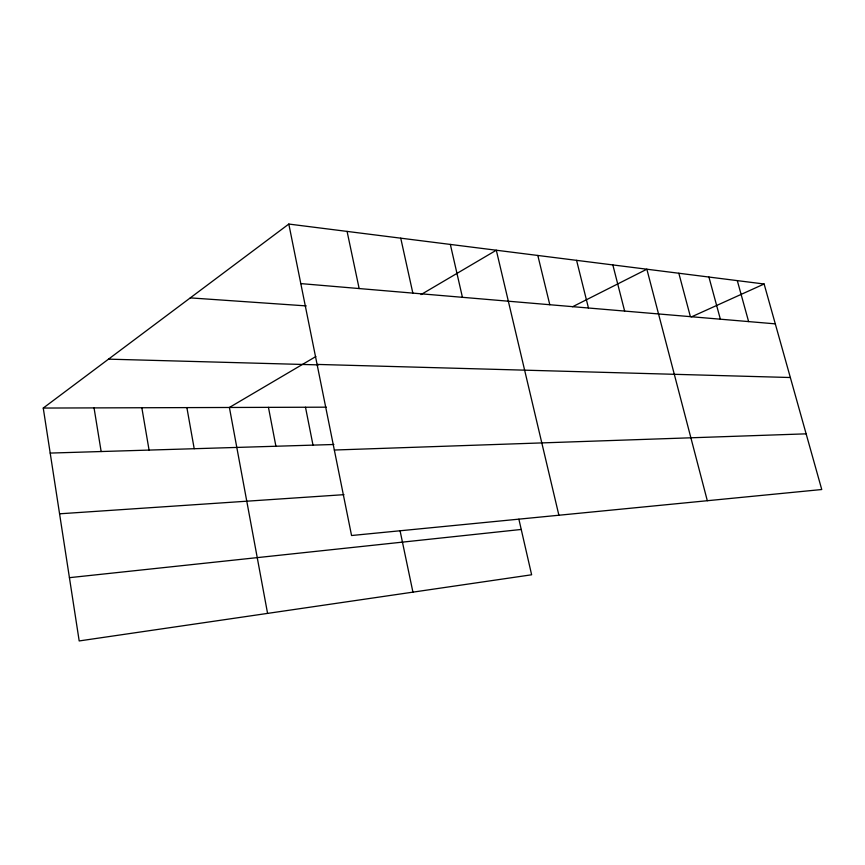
<?xml version="1.0" encoding="UTF-8"?>
<svg xmlns="http://www.w3.org/2000/svg" width="865" height="865" viewBox="0 0 865 865"><rect width="100%" height="100%" fill="white"/><g stroke="black" fill="none" stroke-linecap="round" stroke-linejoin="round"><path stroke-width="1.3" d="M518.881 519.195L531.629 574.782L79.191 640.943L43.25 408.053L288.813 224.057L764.119 284.001L821.75 489.525L351.558 535.521L288.813 224.057M315.866 356.531L229.398 407.469L267.577 613.393M421.017 294.587L496.305 250.223L558.887 515.237M572.598 306.74L646.858 269.21L707.311 500.716M691.492 316.86L764.119 284.001M69.427 577.669L521.227 529.456M59.566 513.81L343.978 494.661M334.333 450.027L806.137 433.841M50.202 453.076L333.868 444.491M43.25 408.053L326.343 407.177M317.087 364.414L790.34 377.518M108.525 359.148L318.493 364.889M190.289 297.884L306.242 305.907M300.804 283.601L775.299 323.856M737.304 280.617L748.614 321.596M708.922 277.038L720.361 319.196M678.83 273.243L690.389 316.655M612.842 264.917L624.638 311.076M576.577 260.343L588.46 308.005M537.814 255.456L549.794 304.729M450.341 244.427L462.429 297.311M400.744 238.178L412.843 293.105M347.081 231.409L359.148 288.553M400.052 530.678L412.929 592.136M305.496 407.242L313 445.118M268.453 407.35L275.913 446.243M186.883 407.61L194.203 448.719M141.838 407.739L149.072 450.092M94.047 407.891L101.151 451.541"/></g></svg>
